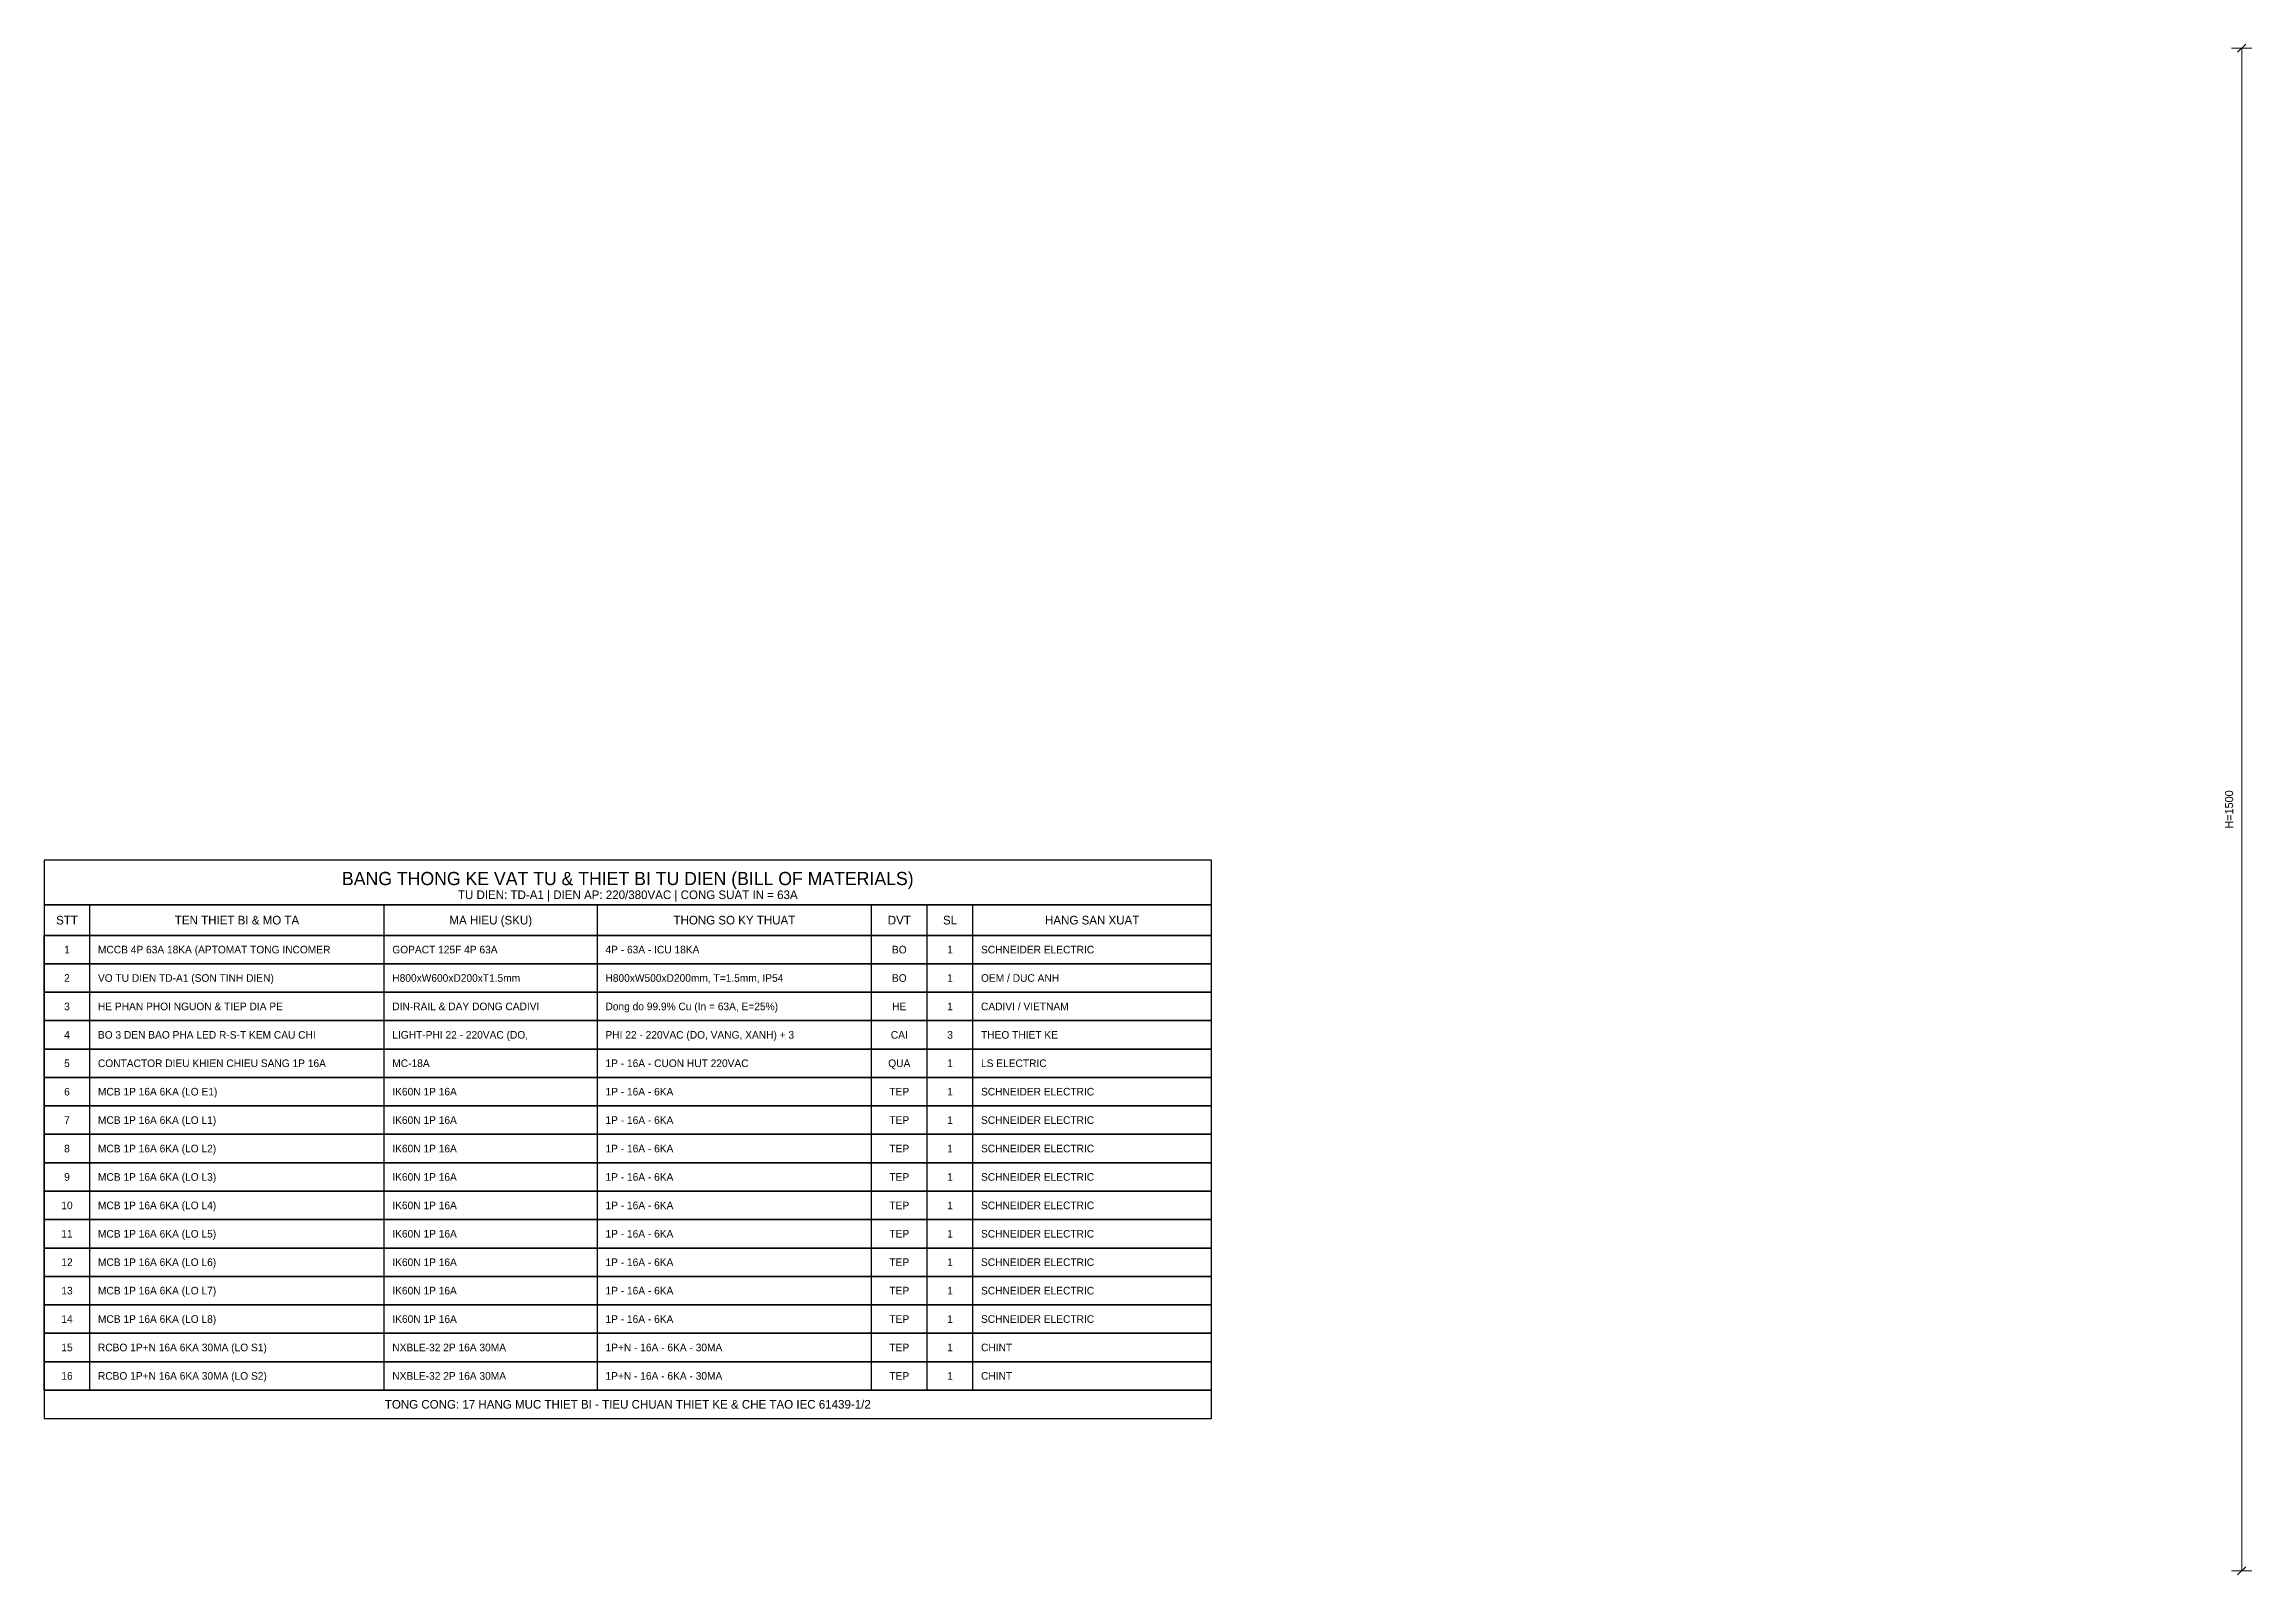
# Model space of a CAD drawing. Header units: metres. Extents: x 48 to 18260, y 45 to 1746.
# Drawn here: x 2440 to 4615, y 196 to 1704 of the extents above; entities that cross this region are included whole.
import ezdxf
from ezdxf.enums import TextEntityAlignment as Align

# ---------------------------------------------------------------- set-up
doc = ezdxf.new("R2010")
doc.units = ezdxf.units.M
for name, color, linetype, lineweight in [('0_DIM', 1, 'Continuous', 15), ('0_TABLE', 4, 'Continuous', 25), ('0_TABLE_HDR', 2, 'Continuous', 30), ('0_TEXT', 7, 'Continuous', 20)]:
    doc.layers.add(name, color=color, linetype=linetype, lineweight=lineweight)

msp = doc.modelspace()

# ---------------------------------------------------------------- linework, layer by layer
at = {"layer": '0_DIM', "color": 1}
for p, q in [((4595, 1700), (4615, 1700)), ((4601, 1696), (4609, 1704)), ((4605, 200), (4605, 1700)), ((4595, 200), (4615, 200)), ((4601, 196), (4609, 204))]:
    msp.add_line(p, q, dxfattribs=at)
at = {"layer": '0_TABLE', "color": 4}
for p, q in [((2485, 826), (2485, 856)), ((2775, 826), (2775, 856)), ((2985, 826), (2985, 856)), ((3255, 826), (3255, 856)), ((3310, 826), (3310, 856)), ((3355, 826), (3355, 856)), ((2440, 798), (2440, 826)), ((2485, 798), (2485, 826)), ((2775, 798), (2775, 826)), ((2985, 798), (2985, 826)), ((3255, 798), (3255, 826)), ((3310, 798), (3310, 826)), ((3355, 798), (3355, 826)), ((2440, 770), (2440, 798)), ((2485, 770), (2485, 798)), ((2775, 770), (2775, 798)), ((2985, 770), (2985, 798)), ((3255, 770), (3255, 798)), ((3310, 770), (3310, 798)), ((3355, 770), (3355, 798)), ((2440, 742), (2440, 770)), ((2485, 742), (2485, 770)), ((2775, 742), (2775, 770)), ((2985, 742), (2985, 770)), ((3255, 742), (3255, 770)), ((3310, 742), (3310, 770)), ((3355, 742), (3355, 770)), ((2440, 714), (2440, 742)), ((2485, 714), (2485, 742)), ((2775, 714), (2775, 742)), ((2985, 714), (2985, 742)), ((3255, 714), (3255, 742)), ((3310, 714), (3310, 742)), ((3355, 714), (3355, 742)), ((2440, 686), (2440, 714)), ((2485, 686), (2485, 714)), ((2775, 686), (2775, 714)), ((2985, 686), (2985, 714)), ((3255, 686), (3255, 714)), ((3310, 686), (3310, 714)), ((3355, 686), (3355, 714)), ((2440, 658), (2440, 686)), ((2485, 658), (2485, 686)), ((2775, 658), (2775, 686)), ((2985, 658), (2985, 686)), ((3255, 658), (3255, 686)), ((3310, 658), (3310, 686)), ((3355, 658), (3355, 686)), ((2440, 630), (2440, 658)), ((2485, 630), (2485, 658)), ((2775, 630), (2775, 658)), ((2985, 630), (2985, 658)), ((3255, 630), (3255, 658)), ((3310, 630), (3310, 658)), ((3355, 630), (3355, 658)), ((2440, 602), (2440, 630)), ((2485, 602), (2485, 630)), ((2775, 602), (2775, 630)), ((2985, 602), (2985, 630)), ((3255, 602), (3255, 630)), ((3310, 602), (3310, 630)), ((3355, 602), (3355, 630)), ((2440, 574), (2440, 602)), ((2485, 574), (2485, 602)), ((2775, 574), (2775, 602)), ((2985, 574), (2985, 602)), ((3255, 574), (3255, 602)), ((3310, 574), (3310, 602)), ((3355, 574), (3355, 602)), ((2440, 546), (2440, 574)), ((2485, 546), (2485, 574)), ((2775, 546), (2775, 574)), ((2985, 546), (2985, 574)), ((3255, 546), (3255, 574)), ((3310, 546), (3310, 574)), ((3355, 546), (3355, 574)), ((2440, 518), (2440, 546)), ((2485, 518), (2485, 546)), ((2775, 518), (2775, 546)), ((2985, 518), (2985, 546)), ((3255, 518), (3255, 546)), ((3310, 518), (3310, 546)), ((3355, 518), (3355, 546)), ((2440, 490), (2440, 518)), ((2485, 490), (2485, 518)), ((2775, 490), (2775, 518)), ((2985, 490), (2985, 518)), ((3255, 490), (3255, 518)), ((3310, 490), (3310, 518)), ((3355, 490), (3355, 518)), ((2440, 462), (2440, 490)), ((2485, 462), (2485, 490)), ((2775, 462), (2775, 490)), ((2985, 462), (2985, 490)), ((3255, 462), (3255, 490)), ((3310, 462), (3310, 490)), ((3355, 462), (3355, 490)), ((2440, 434), (2440, 462)), ((2485, 434), (2485, 462)), ((2775, 434), (2775, 462)), ((2985, 434), (2985, 462)), ((3255, 434), (3255, 462)), ((3310, 434), (3310, 462)), ((3355, 434), (3355, 462)), ((2440, 406), (2440, 434)), ((2485, 406), (2485, 434)), ((2775, 406), (2775, 434)), ((2985, 406), (2985, 434)), ((3255, 406), (3255, 434)), ((3310, 406), (3310, 434)), ((3355, 406), (3355, 434)), ((2440, 378), (2440, 406)), ((2485, 378), (2485, 406)), ((2775, 378), (2775, 406)), ((2985, 378), (2985, 406)), ((3255, 378), (3255, 406)), ((3310, 378), (3310, 406)), ((3355, 378), (3355, 406))]:
    msp.add_line(p, q, dxfattribs=at)
for points in [[(2440, 856), (3590, 856), (3590, 900), (2440, 900), (2440, 856)], [(2440, 826), (3590, 826), (3590, 856), (2440, 856), (2440, 826)], [(2440, 798), (3590, 798), (3590, 826), (2440, 826), (2440, 798)], [(2440, 770), (3590, 770), (3590, 798), (2440, 798), (2440, 770)], [(2440, 742), (3590, 742), (3590, 770), (2440, 770), (2440, 742)], [(2440, 714), (3590, 714), (3590, 742), (2440, 742), (2440, 714)], [(2440, 686), (3590, 686), (3590, 714), (2440, 714), (2440, 686)], [(2440, 658), (3590, 658), (3590, 686), (2440, 686), (2440, 658)], [(2440, 630), (3590, 630), (3590, 658), (2440, 658), (2440, 630)], [(2440, 602), (3590, 602), (3590, 630), (2440, 630), (2440, 602)], [(2440, 574), (3590, 574), (3590, 602), (2440, 602), (2440, 574)], [(2440, 546), (3590, 546), (3590, 574), (2440, 574), (2440, 546)], [(2440, 518), (3590, 518), (3590, 546), (2440, 546), (2440, 518)], [(2440, 490), (3590, 490), (3590, 518), (2440, 518), (2440, 490)], [(2440, 462), (3590, 462), (3590, 490), (2440, 490), (2440, 462)], [(2440, 434), (3590, 434), (3590, 462), (2440, 462), (2440, 434)], [(2440, 406), (3590, 406), (3590, 434), (2440, 434), (2440, 406)], [(2440, 378), (3590, 378), (3590, 406), (2440, 406), (2440, 378)], [(2440, 350), (3590, 350), (3590, 378), (2440, 378), (2440, 350)]]:
    msp.add_lwpolyline(points, close=True, dxfattribs=at)

# ---------------------------------------------------------------- texts
at = {"layer": '0_TABLE_HDR', "color": 2}
for s, height, p in [('BANG THONG KE VAT TU & THIET BI TU DIEN (BILL OF MATERIALS)', 13, (3015, 882)), ('STT', 8.5, (2462.5, 841)), ('TEN THIET BI & MO TA', 8.5, (2630, 841)), ('MA HIEU (SKU)', 8.5, (2880, 841)), ('THONG SO KY THUAT', 8.5, (3120, 841)), ('DVT', 8.5, (3282.5, 841)), ('SL', 8.5, (3332.5, 841)), ('HANG SAN XUAT', 8.5, (3472.5, 841)), ('TONG CONG: 17 HANG MUC THIET BI - TIEU CHUAN THIET KE & CHE TAO IEC 61439-1/2', 8.5, (3015, 364))]:
    msp.add_text(s, height=height, dxfattribs=at).set_placement(p, align=Align.MIDDLE_CENTER)
at = {"layer": '0_TEXT', "color": 1}
msp.add_text('H=1500', height=8, rotation=90, dxfattribs=at).set_placement((4599, 950), align=Align.BOTTOM_CENTER)
at = {"layer": '0_TEXT'}
msp.add_text('TU DIEN: TD-A1 | DIEN AP: 220/380VAC | CONG SUAT IN = 63A', height=8.5, dxfattribs=at).set_placement((3015, 866), align=Align.MIDDLE_CENTER)
at = {"layer": '0_TEXT', "color": 7}
for s, p in [('1', (2462.5, 812)), ('BO', (3282.5, 812)), ('1', (3332.5, 812)), ('2', (2462.5, 784)), ('BO', (3282.5, 784)), ('1', (3332.5, 784)), ('3', (2462.5, 756)), ('HE', (3282.5, 756)), ('1', (3332.5, 756)), ('4', (2462.5, 728)), ('CAI', (3282.5, 728)), ('3', (3332.5, 728)), ('5', (2462.5, 700)), ('QUA', (3282.5, 700)), ('1', (3332.5, 700)), ('6', (2462.5, 672)), ('TEP', (3282.5, 672)), ('1', (3332.5, 672)), ('7', (2462.5, 644)), ('TEP', (3282.5, 644)), ('1', (3332.5, 644)), ('8', (2462.5, 616)), ('TEP', (3282.5, 616)), ('1', (3332.5, 616)), ('9', (2462.5, 588)), ('TEP', (3282.5, 588)), ('1', (3332.5, 588)), ('10', (2462.5, 560)), ('TEP', (3282.5, 560)), ('1', (3332.5, 560)), ('11', (2462.5, 532)), ('TEP', (3282.5, 532)), ('1', (3332.5, 532)), ('12', (2462.5, 504)), ('TEP', (3282.5, 504)), ('1', (3332.5, 504)), ('13', (2462.5, 476)), ('TEP', (3282.5, 476)), ('1', (3332.5, 476)), ('14', (2462.5, 448)), ('TEP', (3282.5, 448)), ('1', (3332.5, 448)), ('15', (2462.5, 420)), ('TEP', (3282.5, 420)), ('1', (3332.5, 420)), ('16', (2462.5, 392)), ('TEP', (3282.5, 392)), ('1', (3332.5, 392))]:
    msp.add_text(s, height=7.5, dxfattribs=at).set_placement(p, align=Align.MIDDLE_CENTER)
for s, p in [('MCCB 4P 63A 18KA (APTOMAT TONG INCOMER', (2493, 812)), ('GOPACT 125F 4P 63A', (2783, 812)), ('4P - 63A - ICU 18KA', (2993, 812)), ('VO TU DIEN TD-A1 (SON TINH DIEN)', (2493, 784)), ('H800xW600xD200xT1.5mm', (2783, 784)), ('H800xW500xD200mm, T=1.5mm, IP54', (2993, 784)), ('HE PHAN PHOI NGUON & TIEP DIA PE', (2493, 756)), ('DIN-RAIL & DAY DONG CADIVI', (2783, 756)), ('Dong do 99.9% Cu (In = 63A, E=25%)', (2993, 756)), ('BO 3 DEN BAO PHA LED R-S-T KEM CAU CHI', (2493, 728)), ('LIGHT-PHI 22 - 220VAC (DO,', (2783, 728)), ('PHI 22 - 220VAC (DO, VANG, XANH) + 3', (2993, 728)), ('CONTACTOR DIEU KHIEN CHIEU SANG 1P 16A', (2493, 700)), ('MC-18A', (2783, 700)), ('1P - 16A - CUON HUT 220VAC', (2993, 700)), ('MCB 1P 16A 6KA (LO E1)', (2493, 672)), ('IK60N 1P 16A', (2783, 672)), ('1P - 16A - 6KA', (2993, 672)), ('MCB 1P 16A 6KA (LO L1)', (2493, 644)), ('IK60N 1P 16A', (2783, 644)), ('1P - 16A - 6KA', (2993, 644)), ('MCB 1P 16A 6KA (LO L2)', (2493, 616)), ('IK60N 1P 16A', (2783, 616)), ('1P - 16A - 6KA', (2993, 616)), ('MCB 1P 16A 6KA (LO L3)', (2493, 588)), ('IK60N 1P 16A', (2783, 588)), ('1P - 16A - 6KA', (2993, 588)), ('MCB 1P 16A 6KA (LO L4)', (2493, 560)), ('IK60N 1P 16A', (2783, 560)), ('1P - 16A - 6KA', (2993, 560)), ('MCB 1P 16A 6KA (LO L5)', (2493, 532)), ('IK60N 1P 16A', (2783, 532)), ('1P - 16A - 6KA', (2993, 532)), ('MCB 1P 16A 6KA (LO L6)', (2493, 504)), ('IK60N 1P 16A', (2783, 504)), ('1P - 16A - 6KA', (2993, 504)), ('MCB 1P 16A 6KA (LO L7)', (2493, 476)), ('IK60N 1P 16A', (2783, 476)), ('1P - 16A - 6KA', (2993, 476)), ('MCB 1P 16A 6KA (LO L8)', (2493, 448)), ('IK60N 1P 16A', (2783, 448)), ('1P - 16A - 6KA', (2993, 448)), ('RCBO 1P+N 16A 6KA 30MA (LO S1)', (2493, 420)), ('NXBLE-32 2P 16A 30MA', (2783, 420)), ('1P+N - 16A - 6KA - 30MA', (2993, 420)), ('RCBO 1P+N 16A 6KA 30MA (LO S2)', (2493, 392)), ('NXBLE-32 2P 16A 30MA', (2783, 392)), ('1P+N - 16A - 6KA - 30MA', (2993, 392))]:
    msp.add_text(s, height=7.5, dxfattribs=at).set_placement(p, align=Align.MIDDLE_LEFT)
at = {"layer": '0_TEXT', "color": 3}
for s, p in [('SCHNEIDER ELECTRIC', (3363, 812)), ('OEM / DUC ANH', (3363, 784)), ('CADIVI / VIETNAM', (3363, 756)), ('THEO THIET KE', (3363, 728)), ('LS ELECTRIC', (3363, 700)), ('SCHNEIDER ELECTRIC', (3363, 672)), ('SCHNEIDER ELECTRIC', (3363, 644)), ('SCHNEIDER ELECTRIC', (3363, 616)), ('SCHNEIDER ELECTRIC', (3363, 588)), ('SCHNEIDER ELECTRIC', (3363, 560)), ('SCHNEIDER ELECTRIC', (3363, 532)), ('SCHNEIDER ELECTRIC', (3363, 504)), ('SCHNEIDER ELECTRIC', (3363, 476)), ('SCHNEIDER ELECTRIC', (3363, 448)), ('CHINT', (3363, 420)), ('CHINT', (3363, 392))]:
    msp.add_text(s, height=7.5, dxfattribs=at).set_placement(p, align=Align.MIDDLE_LEFT)

doc.saveas('drawing.dxf')
